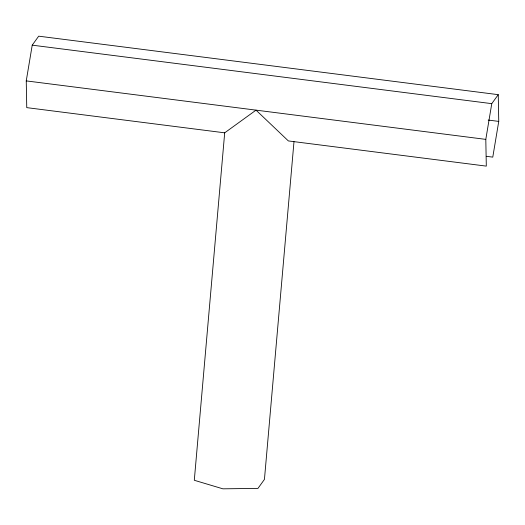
<?xml version="1.0" encoding="UTF-8"?>
<svg xmlns="http://www.w3.org/2000/svg" width="525" height="525" viewBox="0 0 525 525"><rect width="100%" height="100%" fill="white"/><g stroke="black" fill="none" stroke-linecap="round" stroke-linejoin="round"><path stroke-width="0.79" d="M224.693 132.825L26.755 107.632L26.25 80.896L32.222 45.163L38.693 36.172L498.245 94.664L491.767 103.655L485.802 139.381L486.308 166.123L288.369 140.93L256.023 110.138L224.693 132.825L194.296 480.277L222.895 488.827L257.972 488.381L264.442 479.391L293.987 141.724M498.245 94.664L498.75 121.4L492.778 157.126L486.288 156.306M32.222 45.163L491.767 103.655M488.197 120.054L498.75 121.4M26.25 80.896L485.802 139.381"/></g></svg>
